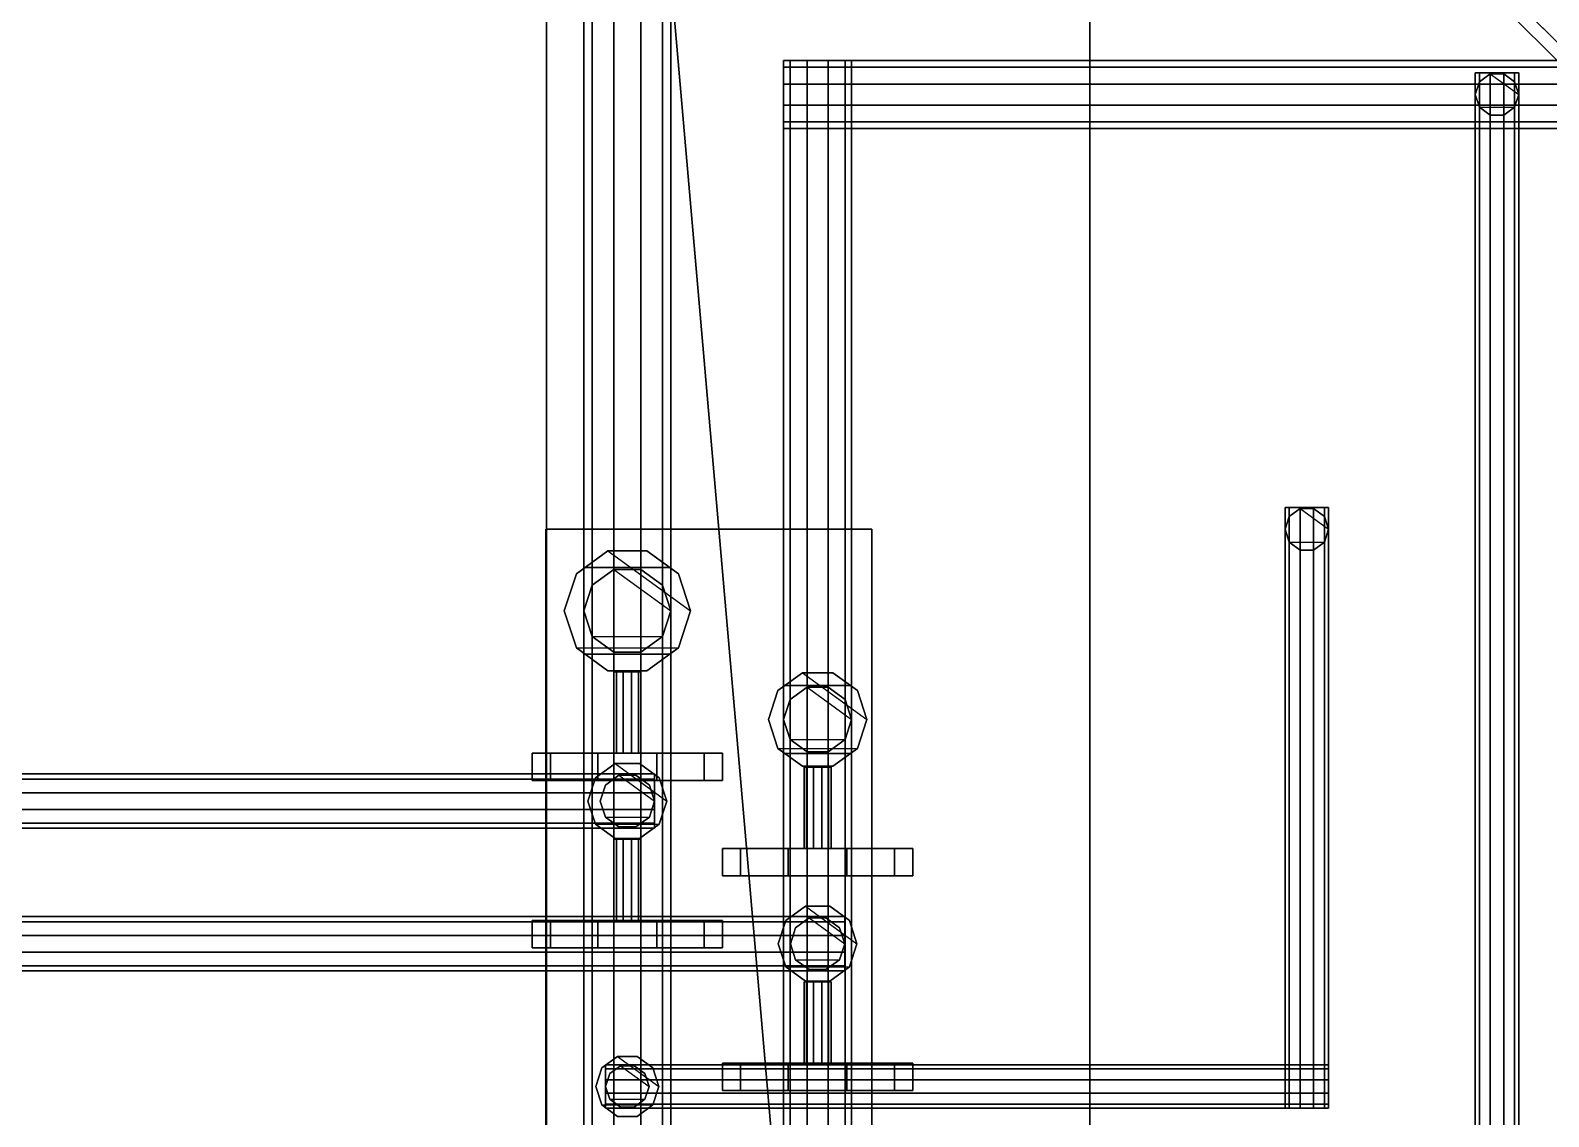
# Model space of a CAD drawing. Header units: millimetres. Extents: x -396 to 23232, y -842 to 31800.
# Drawn here: x 15410 to 15969, y 7804 to 8204 of the extents above; entities that cross this region are included whole.
import ezdxf

# ---------------------------------------------------------------- set-up
doc = ezdxf.new("R2010")
doc.units = ezdxf.units.MM
doc.layers.add('АР_3D_стены', color=8, linetype='Continuous')
for name, color, linetype, true_color in [('ВК_3D_Арматура', 7, 'Continuous', 0xb48c3c), ('ВК_3D_В1', 7, 'Continuous', 0x06b6d4), ('ВК_3D_К1', 7, 'Continuous', 0xc2410c), ('ВК_3D_Оборудование', 7, 'Continuous', 0xe2e8f0), ('ВК_3D_Т3', 7, 'Continuous', 0x16a34a)]:
    doc.layers.add(name, color=color, linetype=linetype, true_color=true_color)

msp = doc.modelspace()

# ---------------------------------------------------------------- meshes
at = {"layer": 'АР_3D_стены'}
mesh = msp.add_polyface(dxfattribs=at)
corners = [(18040.2, 6049.6, 4050), (15010.2, 6049.6, 4050), (15010.2, 6119.6, 4050), (15010.2, 6119.6, 7550), (15010.2, 6049.6, 7550), (18040.2, 6049.6, 7550), (19899.3, 6049.6, 4050), (19760.2, 6049.6, 4050), (19760.2, 6119.6, 4050), (19760.2, 6119.6, 7550), (19760.2, 6049.6, 7550), (19899.3, 6049.6, 7550), (19000.2, 15699.6, 4050), (20200.2, 15699.6, 4050), (20200.2, 15299.6, 4050), (20200.2, 15299.6, 7550), (20200.2, 15699.6, 7550), (19000.2, 15699.6, 7550), (19538.3, 15299.6, 4050), (19000.2, 15299.6, 4050), (19000.2, 15299.6, 7550), (19538.3, 15299.6, 7550), (19800.2, 13599.6, 4050), (19300.2, 13599.6, 4050), (19300.2, 13999.6, 4050), (19300.2, 13999.6, 7550), (19300.2, 13599.6, 7550), (19800.2, 13599.6, 7550), (17300.2, 8749.6, 4050), (17300.2, 9049.6, 4050), (19800.2, 9049.6, 4050), (19800.2, 9049.6, 7550), (17300.2, 9049.6, 7550), (17300.2, 8749.6, 7550), (17900.2, 7449.6, 4050), (18000.2, 7449.6, 4050), (18000.2, 6449.6, 4050), (18000.2, 6449.6, 7550), (18000.2, 7449.6, 7550), (17900.2, 7449.6, 7550), (15600.2, 8749.6, 4050), (15800.2, 8749.6, 4050), (15800.2, 6449.6, 4050), (15800.2, 6449.6, 7550), (15800.2, 8749.6, 7550), (15600.2, 8749.6, 7550), (15050.2, 6179.6, 4050), (15050.2, 6449.6, 4050), (15600.2, 6449.6, 4050), (15600.2, 6449.6, 7550), (15050.2, 6449.6, 7550), (15050.2, 6179.6, 7550), (12800.2, 6449.6, 4050), (13250.2, 6449.6, 4050), (13250.2, 6179.6, 4050), (13250.2, 6179.6, 7550), (13250.2, 6449.6, 7550), (12800.2, 6449.6, 7550), (13290.2, 6049.6, 4050), (12800.2, 6049.6, 4050), (12800.2, 6049.6, 7550), (13290.2, 6049.6, 7550), (18040.2, 6119.6, 4050), (18040.2, 6119.6, 7550), (20200.2, 6049.6, 4050), (20200.2, 6049.6, 7550), (19800.2, 15299.6, 4050), (19800.2, 15299.6, 7550), (19538.3, 8749.6, 4050), (19538.3, 8749.6, 7550), (18000.2, 6179.6, 4050), (18000.2, 6179.6, 7550), (19800.2, 8749.6, 4050), (19800.2, 8749.6, 7550), (17900.2, 6449.6, 4050), (17900.2, 6449.6, 7550), (13290.2, 6119.6, 4050), (13290.2, 6119.6, 7550), (20200.2, 13999.6, 4050), (20200.2, 13999.6, 7550), (19800.2, 6179.6, 4050), (19800.2, 6179.6, 7550), (19800.2, 6449.6, 4050), (19800.2, 6449.6, 7550), (19800.2, 13999.6, 4050), (19800.2, 13999.6, 7550), (20200.2, 6449.6, 4050), (20200.2, 6449.6, 7550)]
mesh.append_faces([[corners[k] for k in face] for face in [(0, 1, 2), (3, 4, 5), (6, 7, 8), (9, 10, 11), (12, 13, 14), (15, 16, 17), (18, 19, 12), (17, 20, 21), (22, 23, 24), (25, 26, 27), (28, 29, 30), (31, 32, 33), (34, 35, 36), (37, 38, 39), (40, 41, 42), (43, 44, 45), (46, 47, 48), (49, 50, 51), (52, 53, 54), (55, 56, 57), (58, 59, 52), (57, 60, 61), (62, 0, 2), (3, 5, 63), (64, 6, 8), (9, 11, 65), (66, 18, 12), (17, 21, 67), (68, 28, 30), (31, 33, 69), (34, 36, 70), (71, 37, 39), (48, 40, 42), (43, 45, 49), (58, 52, 54), (55, 57, 61), (66, 12, 14), (15, 17, 67), (72, 68, 30), (31, 69, 73), (74, 34, 70), (71, 39, 75), (46, 48, 42), (43, 49, 51), (76, 58, 54), (55, 61, 77), (66, 14, 78), (79, 15, 67), (42, 74, 70), (71, 75, 43), (76, 54, 46), (51, 55, 77), (46, 42, 70), (71, 43, 51), (2, 76, 46), (51, 77, 3), (2, 46, 70), (71, 51, 3), (2, 70, 80), (81, 71, 3), (62, 2, 80), (81, 3, 63), (8, 62, 80), (81, 63, 9), (64, 8, 80), (81, 9, 65), (64, 80, 82), (83, 81, 65), (64, 82, 72), (73, 83, 65), (64, 72, 30), (31, 73, 65), (64, 30, 22), (27, 31, 65), (84, 66, 78), (79, 67, 85), (22, 24, 84), (85, 25, 27), (78, 64, 22), (27, 65, 79), (22, 84, 78), (79, 85, 27), (1, 2, 3, 4), (2, 76, 77, 3), (76, 58, 61, 77), (58, 59, 60, 61), (59, 52, 57, 60), (52, 53, 56, 57), (53, 54, 55, 56), (54, 46, 51, 55), (46, 47, 50, 51), (47, 48, 49, 50), (48, 40, 45, 49), (40, 41, 44, 45), (41, 42, 43, 44), (42, 74, 75, 43), (74, 34, 39, 75), (34, 35, 38, 39), (35, 36, 37, 38), (36, 70, 71, 37), (70, 80, 81, 71), (80, 82, 83, 81), (82, 72, 73, 83), (72, 68, 69, 73), (68, 28, 33, 69), (28, 29, 32, 33), (29, 30, 31, 32), (30, 22, 27, 31), (22, 23, 26, 27), (23, 24, 25, 26), (24, 84, 85, 25), (84, 84, 85, 85), (84, 66, 67, 85), (66, 18, 21, 67), (18, 19, 20, 21), (19, 12, 17, 20), (12, 13, 16, 17), (13, 14, 15, 16), (14, 78, 79, 15), (78, 86, 87, 79), (86, 86, 87, 87), (86, 64, 65, 87), (64, 6, 11, 65), (6, 7, 10, 11), (7, 8, 9, 10), (8, 62, 63, 9), (62, 0, 5, 63), (0, 1, 4, 5)]])
mesh = msp.add_polyface(dxfattribs=at)
corners = [(12700.2, 9549.6, 4050), (14000.2, 9549.6, 4050), (14000.2, 9449.6, 4050), (14000.2, 9449.6, 7550), (14000.2, 9549.6, 7550), (12700.2, 9549.6, 7550), (12400.2, 8123.1, 4050), (12400.2, 9549.6, 4050), (12400.2, 9549.6, 7550), (12400.2, 8123.1, 7550), (12700.2, 7949.6, 4050), (12400.2, 7949.6, 4050), (12400.2, 7949.6, 7550), (12700.2, 7949.6, 7550), (12700.2, 8749.6, 4050), (12700.2, 9049.6, 4050), (13900.2, 9049.6, 4050), (13900.2, 9049.6, 7550), (12700.2, 9049.6, 7550), (12700.2, 8749.6, 7550), (16500.2, 9049.6, 4050), (16500.2, 8749.6, 4050), (15928, 8749.6, 4050), (15928, 8749.6, 7550), (16500.2, 8749.6, 7550), (16500.2, 9049.6, 7550), (15600.2, 9549.6, 4050), (15800.2, 9549.6, 4050), (15800.2, 9049.6, 4050), (15800.2, 9049.6, 7550), (15800.2, 9549.6, 7550), (15600.2, 9549.6, 7550), (12700.2, 9449.6, 4050), (12700.2, 9449.6, 7550), (15600.2, 9049.6, 4050), (15600.2, 9049.6, 7550), (13039.8, 9449.6, 4050), (13039.8, 9449.6, 7550), (14000.2, 9049.6, 4050), (14000.2, 9049.6, 7550), (13900.2, 9449.6, 4050), (13900.2, 9449.6, 7550)]
mesh.append_faces([[corners[k] for k in face] for face in [(0, 1, 2), (3, 4, 5), (6, 7, 0), (5, 8, 9), (10, 11, 6), (9, 12, 13), (14, 15, 16), (17, 18, 19), (20, 21, 22), (23, 24, 25), (26, 27, 28), (29, 30, 31), (32, 10, 6), (9, 13, 33), (22, 14, 16), (17, 19, 23), (28, 20, 22), (23, 25, 29), (34, 26, 28), (29, 31, 35), (32, 6, 0), (5, 9, 33), (34, 28, 22), (23, 29, 35), (36, 32, 0), (5, 33, 37), (38, 34, 22), (23, 35, 39), (40, 36, 0), (5, 37, 41), (38, 22, 16), (17, 23, 39), (40, 0, 2), (3, 5, 41), (38, 16, 40), (41, 17, 39), (40, 2, 38), (39, 3, 41), (2, 38, 39, 3), (38, 34, 35, 39), (34, 26, 31, 35), (26, 27, 30, 31), (27, 28, 29, 30), (28, 20, 25, 29), (20, 21, 24, 25), (21, 22, 23, 24), (22, 14, 19, 23), (14, 15, 18, 19), (15, 16, 17, 18), (16, 40, 41, 17), (40, 36, 37, 41), (36, 32, 33, 37), (32, 10, 13, 33), (10, 11, 12, 13), (11, 6, 9, 12), (6, 7, 8, 9), (7, 0, 5, 8), (0, 1, 4, 5), (1, 2, 3, 4)]])
mesh = msp.add_polyface(dxfattribs=at)
corners = [(19800.2, 4099.6), (19800.2, 5949.6), (20070.2, 5949.6), (20070.2, 5949.6, 3650), (19800.2, 5949.6, 3650), (19800.2, 4099.6, 3650), (19800.2, 1427.5), (19800.2, 2299.6), (20070.2, 2299.6), (20070.2, 2299.6, 3650), (19800.2, 2299.6, 3650), (19800.2, 1427.5, 3650), (20200.2, 1299.6), (19800.2, 1299.6), (19800.2, 1299.6, 3650), (20200.2, 1299.6, 3650), (20130.2, 2339.6), (20200.2, 2339.6), (20200.2, 2339.6, 3650), (20130.2, 2339.6, 3650), (20200.2, 5989.6), (20200.2, 4059.6), (20130.2, 4059.6), (20130.2, 4059.6, 3650), (20200.2, 4059.6, 3650), (20200.2, 5989.6, 3650), (20200.2, 9474.6), (20200.2, 7709.6), (20130.2, 7709.6), (20130.2, 7709.6, 3650), (20200.2, 7709.6, 3650), (20200.2, 9474.6, 3650), (19800.2, 9049.6), (19800.2, 9474.6), (19800.2, 9474.6, 3650), (19800.2, 9049.6, 3650), (14600.2, 8749.6), (14600.2, 9049.6), (14600.2, 9049.6, 3650), (14600.2, 8749.6, 3650), (20070.2, 7749.6), (19800.2, 7749.6), (19800.2, 8749.6), (19800.2, 8749.6, 3650), (19800.2, 7749.6, 3650), (20070.2, 7749.6, 3650), (20070.2, 4099.6), (20070.2, 4099.6, 3650), (20130.2, 5989.6), (20130.2, 5989.6, 3650), (18538.2, 8749.6), (18538.2, 8749.6, 3650)]
mesh.append_faces([[corners[k] for k in face] for face in [(0, 1, 2), (3, 4, 5), (6, 7, 8), (9, 10, 11), (12, 13, 6), (11, 14, 15), (16, 17, 12), (15, 18, 19), (20, 21, 22), (23, 24, 25), (26, 27, 28), (29, 30, 31), (32, 33, 26), (31, 34, 35), (36, 37, 32), (35, 38, 39), (40, 41, 42), (43, 44, 45), (46, 0, 2), (3, 5, 47), (12, 6, 8), (9, 11, 15), (48, 20, 22), (23, 25, 49), (32, 26, 28), (29, 31, 35), (50, 36, 32), (35, 39, 51), (16, 12, 8), (9, 15, 19), (42, 50, 32), (35, 51, 43), (16, 8, 46), (47, 9, 19), (42, 32, 28), (29, 35, 43), (16, 46, 2), (3, 47, 19), (40, 42, 28), (29, 43, 45), (16, 2, 40), (45, 3, 19), (40, 28, 48), (49, 29, 45), (22, 16, 40), (45, 19, 23), (40, 48, 22), (23, 49, 45), (2, 40, 45, 3), (40, 41, 44, 45), (41, 42, 43, 44), (42, 50, 51, 43), (50, 36, 39, 51), (36, 37, 38, 39), (37, 32, 35, 38), (32, 33, 34, 35), (33, 26, 31, 34), (26, 27, 30, 31), (27, 28, 29, 30), (28, 48, 49, 29), (48, 20, 25, 49), (20, 21, 24, 25), (21, 22, 23, 24), (22, 16, 19, 23), (16, 17, 18, 19), (17, 12, 15, 18), (12, 13, 14, 15), (13, 6, 11, 14), (6, 7, 10, 11), (7, 8, 9, 10), (8, 46, 47, 9), (46, 0, 5, 47), (0, 1, 4, 5), (1, 2, 3, 4)]])
at = {"layer": 'ВК_3D_Арматура', "color": 33, "true_color": 0xbf9142}
mesh = msp.add_polyface(dxfattribs=at)
corners = [(15653.2, 7990, 4418), (15648.77, 8003.64, 4418), (15648.77, 8003.64, 4482), (15653.2, 7990, 4482), (15637.17, 8012.06, 4418), (15637.17, 8012.06, 4482), (15622.83, 8012.06, 4418), (15622.83, 8012.06, 4482), (15611.23, 8003.64, 4418), (15611.23, 8003.64, 4482), (15606.8, 7990, 4418), (15606.8, 7990, 4482), (15611.23, 7976.36, 4418), (15611.23, 7976.36, 4482), (15622.83, 7967.94, 4418), (15622.83, 7967.94, 4482), (15637.17, 7967.94, 4418), (15637.17, 7967.94, 4482), (15648.77, 7976.36, 4418), (15648.77, 7976.36, 4482)]
mesh.append_faces([[corners[k] for k in face] for face in [(0, 1, 2, 3), (1, 4, 5, 2), (4, 6, 7, 5), (6, 8, 9, 7), (8, 10, 11, 9), (10, 12, 13, 11), (12, 14, 15, 13), (14, 16, 17, 15), (16, 18, 19, 17), (18, 0, 3, 19), (18, 16, 14, 12), (3, 2, 5, 7)]])
mesh = msp.add_polyface(dxfattribs=at)
corners = [(15635, 7967.6, 4450), (15634.05, 7967.6, 4452.94), (15634.05, 7937.6, 4452.94), (15635, 7937.6, 4450), (15631.55, 7967.6, 4454.76), (15631.55, 7937.6, 4454.76), (15628.45, 7967.6, 4454.76), (15628.45, 7937.6, 4454.76), (15625.95, 7967.6, 4452.94), (15625.95, 7937.6, 4452.94), (15625, 7967.6, 4450), (15625, 7937.6, 4450), (15625.95, 7967.6, 4447.06), (15625.95, 7937.6, 4447.06), (15628.45, 7967.6, 4445.24), (15628.45, 7937.6, 4445.24), (15631.55, 7967.6, 4445.24), (15631.55, 7937.6, 4445.24), (15634.05, 7967.6, 4447.06), (15634.05, 7937.6, 4447.06)]
mesh.append_faces([[corners[k] for k in face] for face in [(0, 1, 2, 3), (1, 4, 5, 2), (4, 6, 7, 5), (6, 8, 9, 7), (8, 10, 11, 9), (10, 12, 13, 11), (12, 14, 15, 13), (14, 16, 17, 15), (16, 18, 19, 17), (18, 0, 3, 19), (18, 16, 14, 12), (3, 2, 5, 7)]])
mesh = msp.add_polyface(dxfattribs=at)
corners = [(15718.1, 7950, 4345), (15714.64, 7960.64, 4345), (15714.64, 7960.64, 4395), (15718.1, 7950, 4395), (15705.59, 7967.21, 4345), (15705.59, 7967.21, 4395), (15694.41, 7967.21, 4345), (15694.41, 7967.21, 4395), (15685.36, 7960.64, 4345), (15685.36, 7960.64, 4395), (15681.9, 7950, 4345), (15681.9, 7950, 4395), (15685.36, 7939.36, 4345), (15685.36, 7939.36, 4395), (15694.41, 7932.79, 4345), (15694.41, 7932.79, 4395), (15705.59, 7932.79, 4345), (15705.59, 7932.79, 4395), (15714.64, 7939.36, 4345), (15714.64, 7939.36, 4395)]
mesh.append_faces([[corners[k] for k in face] for face in [(0, 1, 2, 3), (1, 4, 5, 2), (4, 6, 7, 5), (6, 8, 9, 7), (8, 10, 11, 9), (10, 12, 13, 11), (12, 14, 15, 13), (14, 16, 17, 15), (16, 18, 19, 17), (18, 0, 3, 19), (18, 16, 14, 12), (3, 2, 5, 7)]])
at = {"layer": 'ВК_3D_Арматура', "color": 132, "true_color": 0x06b6d4}
mesh = msp.add_polyface(dxfattribs=at)
corners = [(15665, 7937.6, 4450), (15658.32, 7937.6, 4470.57), (15658.32, 7927.6, 4470.57), (15665, 7927.6, 4450), (15640.82, 7937.6, 4483.29), (15640.82, 7927.6, 4483.29), (15619.18, 7937.6, 4483.29), (15619.18, 7927.6, 4483.29), (15601.68, 7937.6, 4470.57), (15601.68, 7927.6, 4470.57), (15595, 7937.6, 4450), (15595, 7927.6, 4450), (15601.68, 7937.6, 4429.43), (15601.68, 7927.6, 4429.43), (15619.18, 7937.6, 4416.71), (15619.18, 7927.6, 4416.71), (15640.82, 7937.6, 4416.71), (15640.82, 7927.6, 4416.71), (15658.32, 7937.6, 4429.43), (15658.32, 7927.6, 4429.43)]
mesh.append_faces([[corners[k] for k in face] for face in [(0, 1, 2, 3), (1, 4, 5, 2), (4, 6, 7, 5), (6, 8, 9, 7), (8, 10, 11, 9), (10, 12, 13, 11), (12, 14, 15, 13), (14, 16, 17, 15), (16, 18, 19, 17), (18, 0, 3, 19), (18, 16, 14, 12), (3, 2, 5, 7)]])
at = {"layer": 'ВК_3D_Арматура', "color": 33, "true_color": 0xbf9142}
mesh = msp.add_polyface(dxfattribs=at)
corners = [(15644.5, 7920, 4665), (15641.73, 7928.52, 4665), (15641.73, 7928.52, 4715), (15644.5, 7920, 4715), (15634.48, 7933.79, 4665), (15634.48, 7933.79, 4715), (15625.52, 7933.79, 4665), (15625.52, 7933.79, 4715), (15618.27, 7928.52, 4665), (15618.27, 7928.52, 4715), (15615.5, 7920, 4665), (15615.5, 7920, 4715), (15618.27, 7911.48, 4665), (15618.27, 7911.48, 4715), (15625.52, 7906.21, 4665), (15625.52, 7906.21, 4715), (15634.48, 7906.21, 4665), (15634.48, 7906.21, 4715), (15641.73, 7911.48, 4665), (15641.73, 7911.48, 4715)]
mesh.append_faces([[corners[k] for k in face] for face in [(0, 1, 2, 3), (1, 4, 5, 2), (4, 6, 7, 5), (6, 8, 9, 7), (8, 10, 11, 9), (10, 12, 13, 11), (12, 14, 15, 13), (14, 16, 17, 15), (16, 18, 19, 17), (18, 0, 3, 19), (18, 16, 14, 12), (3, 2, 5, 7)]])
mesh = msp.add_polyface(dxfattribs=at)
corners = [(15705, 7932.5, 4370), (15704.05, 7932.5, 4372.94), (15704.05, 7902.5, 4372.94), (15705, 7902.5, 4370), (15701.55, 7932.5, 4374.76), (15701.55, 7902.5, 4374.76), (15698.45, 7932.5, 4374.76), (15698.45, 7902.5, 4374.76), (15695.95, 7932.5, 4372.94), (15695.95, 7902.5, 4372.94), (15695, 7932.5, 4370), (15695, 7902.5, 4370), (15695.95, 7932.5, 4367.06), (15695.95, 7902.5, 4367.06), (15698.45, 7932.5, 4365.24), (15698.45, 7902.5, 4365.24), (15701.55, 7932.5, 4365.24), (15701.55, 7902.5, 4365.24), (15704.05, 7932.5, 4367.06), (15704.05, 7902.5, 4367.06)]
mesh.append_faces([[corners[k] for k in face] for face in [(0, 1, 2, 3), (1, 4, 5, 2), (4, 6, 7, 5), (6, 8, 9, 7), (8, 10, 11, 9), (10, 12, 13, 11), (12, 14, 15, 13), (14, 16, 17, 15), (16, 18, 19, 17), (18, 0, 3, 19), (18, 16, 14, 12), (3, 2, 5, 7)]])
mesh = msp.add_polyface(dxfattribs=at)
corners = [(15635, 7906, 4690), (15634.05, 7906, 4692.94), (15634.05, 7876, 4692.94), (15635, 7876, 4690), (15631.55, 7906, 4694.76), (15631.55, 7876, 4694.76), (15628.45, 7906, 4694.76), (15628.45, 7876, 4694.76), (15625.95, 7906, 4692.94), (15625.95, 7876, 4692.94), (15625, 7906, 4690), (15625, 7876, 4690), (15625.95, 7906, 4687.06), (15625.95, 7876, 4687.06), (15628.45, 7906, 4685.24), (15628.45, 7876, 4685.24), (15631.55, 7906, 4685.24), (15631.55, 7876, 4685.24), (15634.05, 7906, 4687.06), (15634.05, 7876, 4687.06)]
mesh.append_faces([[corners[k] for k in face] for face in [(0, 1, 2, 3), (1, 4, 5, 2), (4, 6, 7, 5), (6, 8, 9, 7), (8, 10, 11, 9), (10, 12, 13, 11), (12, 14, 15, 13), (14, 16, 17, 15), (16, 18, 19, 17), (18, 0, 3, 19), (18, 16, 14, 12), (3, 2, 5, 7)]])
at = {"layer": 'ВК_3D_Арматура', "color": 114, "true_color": 0x16a34a}
mesh = msp.add_polyface(dxfattribs=at)
corners = [(15735, 7902.5, 4370), (15728.32, 7902.5, 4390.57), (15728.32, 7892.5, 4390.57), (15735, 7892.5, 4370), (15710.82, 7902.5, 4403.29), (15710.82, 7892.5, 4403.29), (15689.18, 7902.5, 4403.29), (15689.18, 7892.5, 4403.29), (15671.68, 7902.5, 4390.57), (15671.68, 7892.5, 4390.57), (15665, 7902.5, 4370), (15665, 7892.5, 4370), (15671.68, 7902.5, 4349.43), (15671.68, 7892.5, 4349.43), (15689.18, 7902.5, 4336.71), (15689.18, 7892.5, 4336.71), (15710.82, 7902.5, 4336.71), (15710.82, 7892.5, 4336.71), (15728.32, 7902.5, 4349.43), (15728.32, 7892.5, 4349.43)]
mesh.append_faces([[corners[k] for k in face] for face in [(0, 1, 2, 3), (1, 4, 5, 2), (4, 6, 7, 5), (6, 8, 9, 7), (8, 10, 11, 9), (10, 12, 13, 11), (12, 14, 15, 13), (14, 16, 17, 15), (16, 18, 19, 17), (18, 0, 3, 19), (18, 16, 14, 12), (3, 2, 5, 7)]])
at = {"layer": 'ВК_3D_Арматура', "color": 33, "true_color": 0xbf9142}
mesh = msp.add_polyface(dxfattribs=at)
corners = [(15714.5, 7867.5, 4445), (15711.73, 7876.02, 4445), (15711.73, 7876.02, 4495), (15714.5, 7867.5, 4495), (15704.48, 7881.29, 4445), (15704.48, 7881.29, 4495), (15695.52, 7881.29, 4445), (15695.52, 7881.29, 4495), (15688.27, 7876.02, 4445), (15688.27, 7876.02, 4495), (15685.5, 7867.5, 4445), (15685.5, 7867.5, 4495), (15688.27, 7858.98, 4445), (15688.27, 7858.98, 4495), (15695.52, 7853.71, 4445), (15695.52, 7853.71, 4495), (15704.48, 7853.71, 4445), (15704.48, 7853.71, 4495), (15711.73, 7858.98, 4445), (15711.73, 7858.98, 4495)]
mesh.append_faces([[corners[k] for k in face] for face in [(0, 1, 2, 3), (1, 4, 5, 2), (4, 6, 7, 5), (6, 8, 9, 7), (8, 10, 11, 9), (10, 12, 13, 11), (12, 14, 15, 13), (14, 16, 17, 15), (16, 18, 19, 17), (18, 0, 3, 19), (18, 16, 14, 12), (3, 2, 5, 7)]])
at = {"layer": 'ВК_3D_Арматура', "color": 132, "true_color": 0x06b6d4}
mesh = msp.add_polyface(dxfattribs=at)
corners = [(15665, 7876, 4690), (15658.32, 7876, 4710.57), (15658.32, 7866, 4710.57), (15665, 7866, 4690), (15640.82, 7876, 4723.29), (15640.82, 7866, 4723.29), (15619.18, 7876, 4723.29), (15619.18, 7866, 4723.29), (15601.68, 7876, 4710.57), (15601.68, 7866, 4710.57), (15595, 7876, 4690), (15595, 7866, 4690), (15601.68, 7876, 4669.43), (15601.68, 7866, 4669.43), (15619.18, 7876, 4656.71), (15619.18, 7866, 4656.71), (15640.82, 7876, 4656.71), (15640.82, 7866, 4656.71), (15658.32, 7876, 4669.43), (15658.32, 7866, 4669.43)]
mesh.append_faces([[corners[k] for k in face] for face in [(0, 1, 2, 3), (1, 4, 5, 2), (4, 6, 7, 5), (6, 8, 9, 7), (8, 10, 11, 9), (10, 12, 13, 11), (12, 14, 15, 13), (14, 16, 17, 15), (16, 18, 19, 17), (18, 0, 3, 19), (18, 16, 14, 12), (3, 2, 5, 7)]])
at = {"layer": 'ВК_3D_Арматура', "color": 33, "true_color": 0xbf9142}
mesh = msp.add_polyface(dxfattribs=at)
corners = [(15705, 7853.5, 4470), (15704.05, 7853.5, 4472.94), (15704.05, 7823.5, 4472.94), (15705, 7823.5, 4470), (15701.55, 7853.5, 4474.76), (15701.55, 7823.5, 4474.76), (15698.45, 7853.5, 4474.76), (15698.45, 7823.5, 4474.76), (15695.95, 7853.5, 4472.94), (15695.95, 7823.5, 4472.94), (15695, 7853.5, 4470), (15695, 7823.5, 4470), (15695.95, 7853.5, 4467.06), (15695.95, 7823.5, 4467.06), (15698.45, 7853.5, 4465.24), (15698.45, 7823.5, 4465.24), (15701.55, 7853.5, 4465.24), (15701.55, 7823.5, 4465.24), (15704.05, 7853.5, 4467.06), (15704.05, 7823.5, 4467.06)]
mesh.append_faces([[corners[k] for k in face] for face in [(0, 1, 2, 3), (1, 4, 5, 2), (4, 6, 7, 5), (6, 8, 9, 7), (8, 10, 11, 9), (10, 12, 13, 11), (12, 14, 15, 13), (14, 16, 17, 15), (16, 18, 19, 17), (18, 0, 3, 19), (18, 16, 14, 12), (3, 2, 5, 7)]])
mesh = msp.add_polyface(dxfattribs=at)
corners = [(15641.6, 7815, 4665), (15639.38, 7821.82, 4665), (15639.38, 7821.82, 4715), (15641.6, 7815, 4715), (15633.58, 7826.03, 4665), (15633.58, 7826.03, 4715), (15626.42, 7826.03, 4665), (15626.42, 7826.03, 4715), (15620.62, 7821.82, 4665), (15620.62, 7821.82, 4715), (15618.4, 7815, 4665), (15618.4, 7815, 4715), (15620.62, 7808.18, 4665), (15620.62, 7808.18, 4715), (15626.42, 7803.97, 4665), (15626.42, 7803.97, 4715), (15633.58, 7803.97, 4665), (15633.58, 7803.97, 4715), (15639.38, 7808.18, 4665), (15639.38, 7808.18, 4715)]
mesh.append_faces([[corners[k] for k in face] for face in [(0, 1, 2, 3), (1, 4, 5, 2), (4, 6, 7, 5), (6, 8, 9, 7), (8, 10, 11, 9), (10, 12, 13, 11), (12, 14, 15, 13), (14, 16, 17, 15), (16, 18, 19, 17), (18, 0, 3, 19), (18, 16, 14, 12), (3, 2, 5, 7)]])
at = {"layer": 'ВК_3D_Арматура', "color": 114, "true_color": 0x16a34a}
mesh = msp.add_polyface(dxfattribs=at)
corners = [(15735, 7823.5, 4470), (15728.32, 7823.5, 4490.57), (15728.32, 7813.5, 4490.57), (15735, 7813.5, 4470), (15710.82, 7823.5, 4503.29), (15710.82, 7813.5, 4503.29), (15689.18, 7823.5, 4503.29), (15689.18, 7813.5, 4503.29), (15671.68, 7823.5, 4490.57), (15671.68, 7813.5, 4490.57), (15665, 7823.5, 4470), (15665, 7813.5, 4470), (15671.68, 7823.5, 4449.43), (15671.68, 7813.5, 4449.43), (15689.18, 7823.5, 4436.71), (15689.18, 7813.5, 4436.71), (15710.82, 7823.5, 4436.71), (15710.82, 7813.5, 4436.71), (15728.32, 7823.5, 4449.43), (15728.32, 7813.5, 4449.43)]
mesh.append_faces([[corners[k] for k in face] for face in [(0, 1, 2, 3), (1, 4, 5, 2), (4, 6, 7, 5), (6, 8, 9, 7), (8, 10, 11, 9), (10, 12, 13, 11), (12, 14, 15, 13), (14, 16, 17, 15), (16, 18, 19, 17), (18, 0, 3, 19), (18, 16, 14, 12), (3, 2, 5, 7)]])
at = {"layer": 'ВК_3D_В1'}
mesh = msp.add_polyface(dxfattribs=at)
corners = [(15646, 8316, 3050), (15642.94, 8316, 3059.4), (15642.94, 7974, 3059.4), (15646, 7974, 3050), (15634.94, 8316, 3065.22), (15634.94, 7974, 3065.22), (15625.06, 8316, 3065.22), (15625.06, 7974, 3065.22), (15617.06, 8316, 3059.4), (15617.06, 7974, 3059.4), (15614, 8316, 3050), (15614, 7974, 3050), (15617.06, 8316, 3040.6), (15617.06, 7974, 3040.6), (15625.06, 8316, 3034.78), (15625.06, 7974, 3034.78), (15634.94, 8316, 3034.78), (15634.94, 7974, 3034.78), (15642.94, 8316, 3040.6), (15642.94, 7974, 3040.6)]
mesh.append_faces([[corners[k] for k in face] for face in [(0, 1, 2, 3), (1, 4, 5, 2), (4, 6, 7, 5), (6, 8, 9, 7), (8, 10, 11, 9), (10, 12, 13, 11), (12, 14, 15, 13), (14, 16, 17, 15), (16, 18, 19, 17), (18, 0, 3, 19), (18, 16, 14, 12), (3, 2, 5, 7)]])
mesh = msp.add_polyface(dxfattribs=at)
corners = [(15872, 7807, 3870), (15873.53, 7807, 3874.7), (15873.53, 8028, 3874.7), (15872, 8028, 3870), (15877.53, 7807, 3877.61), (15877.53, 8028, 3877.61), (15882.47, 7807, 3877.61), (15882.47, 8028, 3877.61), (15886.47, 7807, 3874.7), (15886.47, 8028, 3874.7), (15888, 7807, 3870), (15888, 8028, 3870), (15886.47, 7807, 3865.3), (15886.47, 8028, 3865.3), (15882.47, 7807, 3862.39), (15882.47, 8028, 3862.39), (15877.53, 7807, 3862.39), (15877.53, 8028, 3862.39), (15873.53, 7807, 3865.3), (15873.53, 8028, 3865.3)]
mesh.append_faces([[corners[k] for k in face] for face in [(0, 1, 2, 3), (1, 4, 5, 2), (4, 6, 7, 5), (6, 8, 9, 7), (8, 10, 11, 9), (10, 12, 13, 11), (12, 14, 15, 13), (14, 16, 17, 15), (16, 18, 19, 17), (18, 0, 3, 19), (18, 16, 14, 12), (3, 2, 5, 7)]])
mesh = msp.add_polyface(dxfattribs=at)
corners = [(15888, 8020, 3862), (15886.47, 8024.7, 3862), (15886.47, 8024.7, 5108), (15888, 8020, 5108), (15882.47, 8027.61, 3862), (15882.47, 8027.61, 5108), (15877.53, 8027.61, 3862), (15877.53, 8027.61, 5108), (15873.53, 8024.7, 3862), (15873.53, 8024.7, 5108), (15872, 8020, 3862), (15872, 8020, 5108), (15873.53, 8015.3, 3862), (15873.53, 8015.3, 5108), (15877.53, 8012.39, 3862), (15877.53, 8012.39, 5108), (15882.47, 8012.39, 3862), (15882.47, 8012.39, 5108), (15886.47, 8015.3, 3862), (15886.47, 8015.3, 5108)]
mesh.append_faces([[corners[k] for k in face] for face in [(0, 1, 2, 3), (1, 4, 5, 2), (4, 6, 7, 5), (6, 8, 9, 7), (8, 10, 11, 9), (10, 12, 13, 11), (12, 14, 15, 13), (14, 16, 17, 15), (16, 18, 19, 17), (18, 0, 3, 19), (18, 16, 14, 12), (3, 2, 5, 7)]])
mesh = msp.add_polyface(dxfattribs=at)
corners = [(15646, 8006, 4770), (15642.94, 8006, 4779.4), (15642.94, 7234, 4779.4), (15646, 7234, 4770), (15634.94, 8006, 4785.22), (15634.94, 7234, 4785.22), (15625.06, 8006, 4785.22), (15625.06, 7234, 4785.22), (15617.06, 8006, 4779.4), (15617.06, 7234, 4779.4), (15614, 8006, 4770), (15614, 7234, 4770), (15617.06, 8006, 4760.6), (15617.06, 7234, 4760.6), (15625.06, 8006, 4754.78), (15625.06, 7234, 4754.78), (15634.94, 8006, 4754.78), (15634.94, 7234, 4754.78), (15642.94, 8006, 4760.6), (15642.94, 7234, 4760.6)]
mesh.append_faces([[corners[k] for k in face] for face in [(0, 1, 2, 3), (1, 4, 5, 2), (4, 6, 7, 5), (6, 8, 9, 7), (8, 10, 11, 9), (10, 12, 13, 11), (12, 14, 15, 13), (14, 16, 17, 15), (16, 18, 19, 17), (18, 0, 3, 19), (18, 16, 14, 12), (3, 2, 5, 7)]])
mesh = msp.add_polyface(dxfattribs=at)
corners = [(15646, 7990, 3034), (15642.94, 7999.4, 3034), (15642.94, 7999.4, 4786), (15646, 7990, 4786), (15634.94, 8005.22, 3034), (15634.94, 8005.22, 4786), (15625.06, 8005.22, 3034), (15625.06, 8005.22, 4786), (15617.06, 7999.4, 3034), (15617.06, 7999.4, 4786), (15614, 7990, 3034), (15614, 7990, 4786), (15617.06, 7980.6, 3034), (15617.06, 7980.6, 4786), (15625.06, 7974.78, 3034), (15625.06, 7974.78, 4786), (15634.94, 7974.78, 3034), (15634.94, 7974.78, 4786), (15642.94, 7980.6, 3034), (15642.94, 7980.6, 4786)]
mesh.append_faces([[corners[k] for k in face] for face in [(0, 1, 2, 3), (1, 4, 5, 2), (4, 6, 7, 5), (6, 8, 9, 7), (8, 10, 11, 9), (10, 12, 13, 11), (12, 14, 15, 13), (14, 16, 17, 15), (16, 18, 19, 17), (18, 0, 3, 19), (18, 16, 14, 12), (3, 2, 5, 7)]])
mesh = msp.add_polyface(dxfattribs=at)
corners = [(15640, 7910, 3870), (15640, 7911.91, 3875.88), (14590, 7911.91, 3875.88), (14590, 7910, 3870), (15640, 7916.91, 3879.51), (14590, 7916.91, 3879.51), (15640, 7923.09, 3879.51), (14590, 7923.09, 3879.51), (15640, 7928.09, 3875.88), (14590, 7928.09, 3875.88), (15640, 7930, 3870), (14590, 7930, 3870), (15640, 7928.09, 3864.12), (14590, 7928.09, 3864.12), (15640, 7923.09, 3860.49), (14590, 7923.09, 3860.49), (15640, 7916.91, 3860.49), (14590, 7916.91, 3860.49), (15640, 7911.91, 3864.12), (14590, 7911.91, 3864.12)]
mesh.append_faces([[corners[k] for k in face] for face in [(0, 1, 2, 3), (1, 4, 5, 2), (4, 6, 7, 5), (6, 8, 9, 7), (8, 10, 11, 9), (10, 12, 13, 11), (12, 14, 15, 13), (14, 16, 17, 15), (16, 18, 19, 17), (18, 0, 3, 19), (18, 16, 14, 12), (3, 2, 5, 7)]])
mesh = msp.add_polyface(dxfattribs=at)
corners = [(15640, 7920, 4780), (15638.09, 7925.88, 4780), (15638.09, 7925.88, 3860), (15640, 7920, 3860), (15633.09, 7929.51, 4780), (15633.09, 7929.51, 3860), (15626.91, 7929.51, 4780), (15626.91, 7929.51, 3860), (15621.91, 7925.88, 4780), (15621.91, 7925.88, 3860), (15620, 7920, 4780), (15620, 7920, 3860), (15621.91, 7914.12, 4780), (15621.91, 7914.12, 3860), (15626.91, 7910.49, 4780), (15626.91, 7910.49, 3860), (15633.09, 7910.49, 4780), (15633.09, 7910.49, 3860), (15638.09, 7914.12, 4780), (15638.09, 7914.12, 3860)]
mesh.append_faces([[corners[k] for k in face] for face in [(0, 1, 2, 3), (1, 4, 5, 2), (4, 6, 7, 5), (6, 8, 9, 7), (8, 10, 11, 9), (10, 12, 13, 11), (12, 14, 15, 13), (14, 16, 17, 15), (16, 18, 19, 17), (18, 0, 3, 19), (18, 16, 14, 12), (3, 2, 5, 7)]])
mesh = msp.add_polyface(dxfattribs=at)
corners = [(15622, 7823, 3870), (15622, 7821.47, 3874.7), (15888, 7821.47, 3874.7), (15888, 7823, 3870), (15622, 7817.47, 3877.61), (15888, 7817.47, 3877.61), (15622, 7812.53, 3877.61), (15888, 7812.53, 3877.61), (15622, 7808.53, 3874.7), (15888, 7808.53, 3874.7), (15622, 7807, 3870), (15888, 7807, 3870), (15622, 7808.53, 3865.3), (15888, 7808.53, 3865.3), (15622, 7812.53, 3862.39), (15888, 7812.53, 3862.39), (15622, 7817.47, 3862.39), (15888, 7817.47, 3862.39), (15622, 7821.47, 3865.3), (15888, 7821.47, 3865.3)]
mesh.append_faces([[corners[k] for k in face] for face in [(0, 1, 2, 3), (1, 4, 5, 2), (4, 6, 7, 5), (6, 8, 9, 7), (8, 10, 11, 9), (10, 12, 13, 11), (12, 14, 15, 13), (14, 16, 17, 15), (16, 18, 19, 17), (18, 0, 3, 19), (18, 16, 14, 12), (3, 2, 5, 7)]])
mesh = msp.add_polyface(dxfattribs=at)
corners = [(15638, 7815, 4778), (15636.47, 7819.7, 4778), (15636.47, 7819.7, 3862), (15638, 7815, 3862), (15632.47, 7822.61, 4778), (15632.47, 7822.61, 3862), (15627.53, 7822.61, 4778), (15627.53, 7822.61, 3862), (15623.53, 7819.7, 4778), (15623.53, 7819.7, 3862), (15622, 7815, 4778), (15622, 7815, 3862), (15623.53, 7810.3, 4778), (15623.53, 7810.3, 3862), (15627.53, 7807.39, 4778), (15627.53, 7807.39, 3862), (15632.47, 7807.39, 4778), (15632.47, 7807.39, 3862), (15636.47, 7810.3, 4778), (15636.47, 7810.3, 3862)]
mesh.append_faces([[corners[k] for k in face] for face in [(0, 1, 2, 3), (1, 4, 5, 2), (4, 6, 7, 5), (6, 8, 9, 7), (8, 10, 11, 9), (10, 12, 13, 11), (12, 14, 15, 13), (14, 16, 17, 15), (16, 18, 19, 17), (18, 0, 3, 19), (18, 16, 14, 12), (3, 2, 5, 7)]])
at = {"layer": 'ВК_3D_К1'}
mesh = msp.add_polyface(dxfattribs=at)
corners = [(16079.99, 8084.65, 3388.95), (16083.06, 8088.34, 3403.64), (15617.72, 8553.68, 3383.94), (15614.65, 8549.99, 3369.25), (16091.7, 8097.37, 3412.71), (15626.36, 8562.71, 3393.02), (16102.63, 8108.3, 3412.71), (15637.29, 8573.64, 3393.02), (16111.66, 8116.94, 3403.64), (15646.32, 8582.28, 3383.94), (16115.35, 8120.01, 3388.95), (15650.01, 8585.35, 3369.25), (16112.28, 8116.32, 3374.26), (15646.94, 8581.66, 3354.56), (16103.64, 8107.29, 3365.18), (15638.3, 8572.63, 3345.49), (16092.71, 8096.36, 3365.18), (15627.37, 8561.7, 3345.49), (16083.68, 8087.72, 3374.26), (15618.34, 8553.06, 3354.56)]
mesh.append_faces([[corners[k] for k in face] for face in [(0, 1, 2, 3), (1, 4, 5, 2), (4, 6, 7, 5), (6, 8, 9, 7), (8, 10, 11, 9), (10, 12, 13, 11), (12, 14, 15, 13), (14, 16, 17, 15), (16, 18, 19, 17), (18, 0, 3, 19), (18, 16, 14, 12), (3, 2, 5, 7)]])
at = {"layer": 'ВК_3D_Оборудование', "color": 254, "true_color": 0xe2e8f0}
mesh = msp.add_polyface(dxfattribs=at)
corners = [(15600, 7120, 4300), (15600, 8020, 4300), (15720, 8020, 4300), (15720, 7120, 4300), (15600, 7120, 4950), (15720, 7120, 4950), (15720, 8020, 4950), (15600, 8020, 4950)]
mesh.append_faces([[corners[k] for k in face] for face in [(0, 1, 2, 3), (4, 5, 6, 7), (0, 3, 5, 4), (3, 2, 6, 5), (2, 1, 7, 6), (1, 0, 4, 7)]])
at = {"layer": 'ВК_3D_Т3'}
mesh = msp.add_polyface(dxfattribs=at)
corners = [(19262.5, 8167.5, 3050), (19262.5, 8169.89, 3057.35), (15687.5, 8169.89, 3057.35), (15687.5, 8167.5, 3050), (19262.5, 8176.14, 3061.89), (15687.5, 8176.14, 3061.89), (19262.5, 8183.86, 3061.89), (15687.5, 8183.86, 3061.89), (19262.5, 8190.11, 3057.35), (15687.5, 8190.11, 3057.35), (19262.5, 8192.5, 3050), (15687.5, 8192.5, 3050), (19262.5, 8190.11, 3042.65), (15687.5, 8190.11, 3042.65), (19262.5, 8183.86, 3038.11), (15687.5, 8183.86, 3038.11), (19262.5, 8176.14, 3038.11), (15687.5, 8176.14, 3038.11), (19262.5, 8169.89, 3042.65), (15687.5, 8169.89, 3042.65)]
mesh.append_faces([[corners[k] for k in face] for face in [(0, 1, 2, 3), (1, 4, 5, 2), (4, 6, 7, 5), (6, 8, 9, 7), (8, 10, 11, 9), (10, 12, 13, 11), (12, 14, 15, 13), (14, 16, 17, 15), (16, 18, 19, 17), (18, 0, 3, 19), (18, 16, 14, 12), (3, 2, 5, 7)]])
mesh = msp.add_polyface(dxfattribs=at)
corners = [(15712.5, 8192.5, 3050), (15710.11, 8192.5, 3057.35), (15710.11, 7937.5, 3057.35), (15712.5, 7937.5, 3050), (15703.86, 8192.5, 3061.89), (15703.86, 7937.5, 3061.89), (15696.14, 8192.5, 3061.89), (15696.14, 7937.5, 3061.89), (15689.89, 8192.5, 3057.35), (15689.89, 7937.5, 3057.35), (15687.5, 8192.5, 3050), (15687.5, 7937.5, 3050), (15689.89, 8192.5, 3042.65), (15689.89, 7937.5, 3042.65), (15696.14, 8192.5, 3038.11), (15696.14, 7937.5, 3038.11), (15703.86, 8192.5, 3038.11), (15703.86, 7937.5, 3038.11), (15710.11, 8192.5, 3042.65), (15710.11, 7937.5, 3042.65)]
mesh.append_faces([[corners[k] for k in face] for face in [(0, 1, 2, 3), (1, 4, 5, 2), (4, 6, 7, 5), (6, 8, 9, 7), (8, 10, 11, 9), (10, 12, 13, 11), (12, 14, 15, 13), (14, 16, 17, 15), (16, 18, 19, 17), (18, 0, 3, 19), (18, 16, 14, 12), (3, 2, 5, 7)]])
mesh = msp.add_polyface(dxfattribs=at)
corners = [(15942, 7754.5, 3925), (15943.53, 7754.5, 3929.7), (15943.53, 8188, 3929.7), (15942, 8188, 3925), (15947.53, 7754.5, 3932.61), (15947.53, 8188, 3932.61), (15952.47, 7754.5, 3932.61), (15952.47, 8188, 3932.61), (15956.47, 7754.5, 3929.7), (15956.47, 8188, 3929.7), (15958, 7754.5, 3925), (15958, 8188, 3925), (15956.47, 7754.5, 3920.3), (15956.47, 8188, 3920.3), (15952.47, 7754.5, 3917.39), (15952.47, 8188, 3917.39), (15947.53, 7754.5, 3917.39), (15947.53, 8188, 3917.39), (15943.53, 7754.5, 3920.3), (15943.53, 8188, 3920.3)]
mesh.append_faces([[corners[k] for k in face] for face in [(0, 1, 2, 3), (1, 4, 5, 2), (4, 6, 7, 5), (6, 8, 9, 7), (8, 10, 11, 9), (10, 12, 13, 11), (12, 14, 15, 13), (14, 16, 17, 15), (16, 18, 19, 17), (18, 0, 3, 19), (18, 16, 14, 12), (3, 2, 5, 7)]])
mesh = msp.add_polyface(dxfattribs=at)
corners = [(15958, 8180, 3917), (15956.47, 8184.7, 3917), (15956.47, 8184.7, 5108), (15958, 8180, 5108), (15952.47, 8187.61, 3917), (15952.47, 8187.61, 5108), (15947.53, 8187.61, 3917), (15947.53, 8187.61, 5108), (15943.53, 8184.7, 3917), (15943.53, 8184.7, 5108), (15942, 8180, 3917), (15942, 8180, 5108), (15943.53, 8175.3, 3917), (15943.53, 8175.3, 5108), (15947.53, 8172.39, 3917), (15947.53, 8172.39, 5108), (15952.47, 8172.39, 3917), (15952.47, 8172.39, 5108), (15956.47, 8175.3, 3917), (15956.47, 8175.3, 5108)]
mesh.append_faces([[corners[k] for k in face] for face in [(0, 1, 2, 3), (1, 4, 5, 2), (4, 6, 7, 5), (6, 8, 9, 7), (8, 10, 11, 9), (10, 12, 13, 11), (12, 14, 15, 13), (14, 16, 17, 15), (16, 18, 19, 17), (18, 0, 3, 19), (18, 16, 14, 12), (3, 2, 5, 7)]])
mesh = msp.add_polyface(dxfattribs=at)
corners = [(15712.5, 7962.5, 4550), (15710.11, 7962.5, 4557.35), (15710.11, 7137.5, 4557.35), (15712.5, 7137.5, 4550), (15703.86, 7962.5, 4561.89), (15703.86, 7137.5, 4561.89), (15696.14, 7962.5, 4561.89), (15696.14, 7137.5, 4561.89), (15689.89, 7962.5, 4557.35), (15689.89, 7137.5, 4557.35), (15687.5, 7962.5, 4550), (15687.5, 7137.5, 4550), (15689.89, 7962.5, 4542.65), (15689.89, 7137.5, 4542.65), (15696.14, 7962.5, 4538.11), (15696.14, 7137.5, 4538.11), (15703.86, 7962.5, 4538.11), (15703.86, 7137.5, 4538.11), (15710.11, 7962.5, 4542.65), (15710.11, 7137.5, 4542.65)]
mesh.append_faces([[corners[k] for k in face] for face in [(0, 1, 2, 3), (1, 4, 5, 2), (4, 6, 7, 5), (6, 8, 9, 7), (8, 10, 11, 9), (10, 12, 13, 11), (12, 14, 15, 13), (14, 16, 17, 15), (16, 18, 19, 17), (18, 0, 3, 19), (18, 16, 14, 12), (3, 2, 5, 7)]])
mesh = msp.add_polyface(dxfattribs=at)
corners = [(15712.5, 7950, 3037.5), (15710.11, 7957.35, 3037.5), (15710.11, 7957.35, 4562.5), (15712.5, 7950, 4562.5), (15703.86, 7961.89, 3037.5), (15703.86, 7961.89, 4562.5), (15696.14, 7961.89, 3037.5), (15696.14, 7961.89, 4562.5), (15689.89, 7957.35, 3037.5), (15689.89, 7957.35, 4562.5), (15687.5, 7950, 3037.5), (15687.5, 7950, 4562.5), (15689.89, 7942.65, 3037.5), (15689.89, 7942.65, 4562.5), (15696.14, 7938.11, 3037.5), (15696.14, 7938.11, 4562.5), (15703.86, 7938.11, 3037.5), (15703.86, 7938.11, 4562.5), (15710.11, 7942.65, 3037.5), (15710.11, 7942.65, 4562.5)]
mesh.append_faces([[corners[k] for k in face] for face in [(0, 1, 2, 3), (1, 4, 5, 2), (4, 6, 7, 5), (6, 8, 9, 7), (8, 10, 11, 9), (10, 12, 13, 11), (12, 14, 15, 13), (14, 16, 17, 15), (16, 18, 19, 17), (18, 0, 3, 19), (18, 16, 14, 12), (3, 2, 5, 7)]])
mesh = msp.add_polyface(dxfattribs=at)
corners = [(15710, 7857.5, 3925), (15710, 7859.41, 3930.88), (14730, 7859.41, 3930.88), (14730, 7857.5, 3925), (15710, 7864.41, 3934.51), (14730, 7864.41, 3934.51), (15710, 7870.59, 3934.51), (14730, 7870.59, 3934.51), (15710, 7875.59, 3930.88), (14730, 7875.59, 3930.88), (15710, 7877.5, 3925), (14730, 7877.5, 3925), (15710, 7875.59, 3919.12), (14730, 7875.59, 3919.12), (15710, 7870.59, 3915.49), (14730, 7870.59, 3915.49), (15710, 7864.41, 3915.49), (14730, 7864.41, 3915.49), (15710, 7859.41, 3919.12), (14730, 7859.41, 3919.12)]
mesh.append_faces([[corners[k] for k in face] for face in [(0, 1, 2, 3), (1, 4, 5, 2), (4, 6, 7, 5), (6, 8, 9, 7), (8, 10, 11, 9), (10, 12, 13, 11), (12, 14, 15, 13), (14, 16, 17, 15), (16, 18, 19, 17), (18, 0, 3, 19), (18, 16, 14, 12), (3, 2, 5, 7)]])
mesh = msp.add_polyface(dxfattribs=at)
corners = [(15710, 7867.5, 4560), (15708.09, 7873.38, 4560), (15708.09, 7873.38, 3915), (15710, 7867.5, 3915), (15703.09, 7877.01, 4560), (15703.09, 7877.01, 3915), (15696.91, 7877.01, 4560), (15696.91, 7877.01, 3915), (15691.91, 7873.38, 4560), (15691.91, 7873.38, 3915), (15690, 7867.5, 4560), (15690, 7867.5, 3915), (15691.91, 7861.62, 4560), (15691.91, 7861.62, 3915), (15696.91, 7857.99, 4560), (15696.91, 7857.99, 3915), (15703.09, 7857.99, 4560), (15703.09, 7857.99, 3915), (15708.09, 7861.62, 4560), (15708.09, 7861.62, 3915)]
mesh.append_faces([[corners[k] for k in face] for face in [(0, 1, 2, 3), (1, 4, 5, 2), (4, 6, 7, 5), (6, 8, 9, 7), (8, 10, 11, 9), (10, 12, 13, 11), (12, 14, 15, 13), (14, 16, 17, 15), (16, 18, 19, 17), (18, 0, 3, 19), (18, 16, 14, 12), (3, 2, 5, 7)]])

doc.saveas('drawing.dxf')
